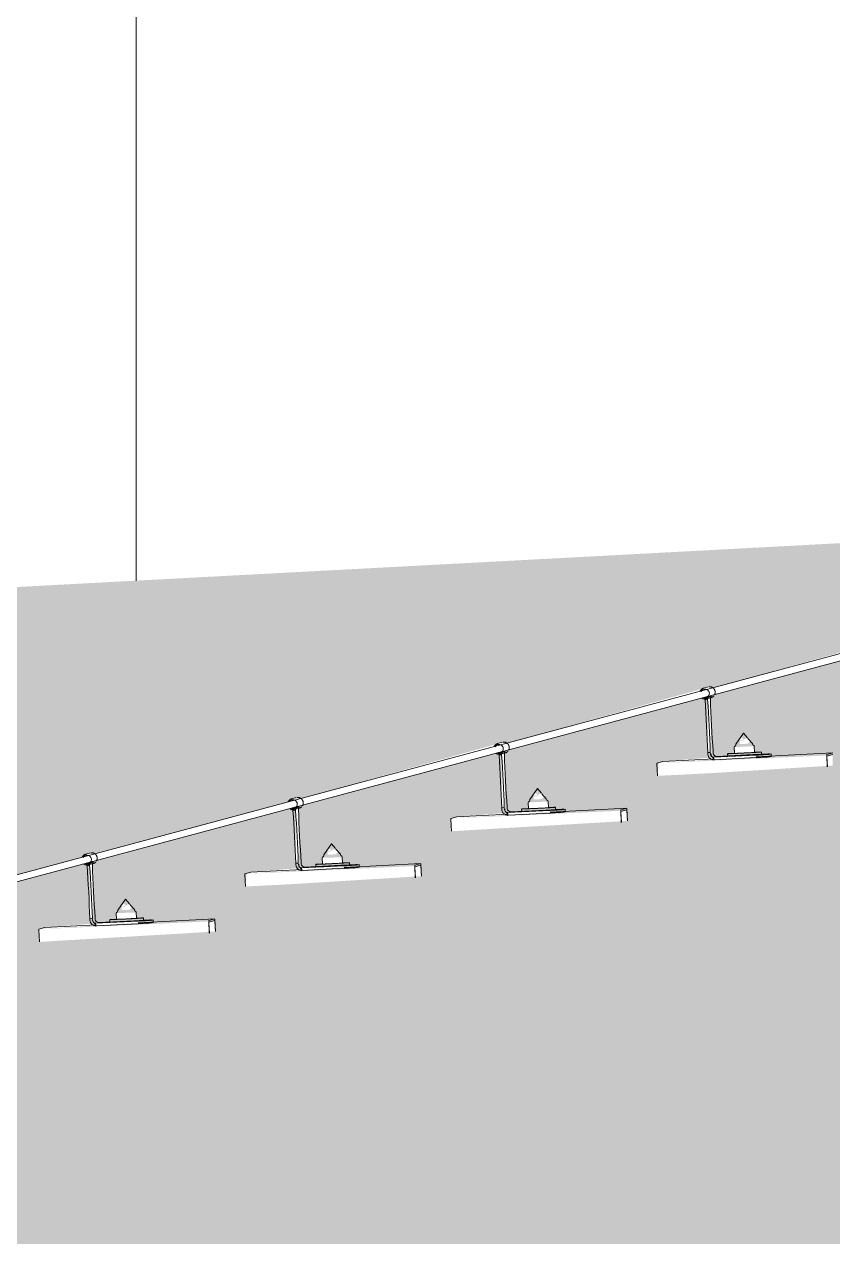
# Model space of a CAD drawing. Header units: metres. Extents: x 4238 to 4687, y -1 to 29.
# Drawn here: x 4294.664 to 4295.614, y 10.467 to 11.891 of the extents above; entities that cross this region are included whole.
import ezdxf

# ---------------------------------------------------------------- set-up
doc = ezdxf.new("R2010")
doc.units = ezdxf.units.M
for name, color, linetype, lineweight in [('A-ROOF-PATT', 132, 'Continuous', 15), ('A-WALL-PATT', 111, 'Continuous', 5), ('Q-SPCQ', 91, 'Continuous', 5)]:
    doc.layers.add(name, color=color, linetype=linetype, lineweight=lineweight)

# ---------------------------------------------------------------- blocks, each defined once
blk = doc.blocks.new('Static Line_Sayfa_Metal Deck_Pan Mount - Up to 15 _ pitch - Max 2 Users-1848369-SECTION - GRIDS C4-C5')
at = {"layer": 'Q-SPCQ'}
for p, q in [((4295.9495, 11.2397), (4293.2877, 10.5252)), ((4293.2897, 10.5174), (4295.9515, 11.232)), ((4295.4675, 11.1129), (4295.4622, 11.1115)), ((4295.4677, 11.1013), (4295.4711, 11.1022)), ((4295.4688, 11.1131), (4295.4686, 11.1131)), ((4295.4711, 11.1022), (4295.47, 11.1001)), ((4295.4624, 11.101), (4295.4637, 11.0991)), ((4295.4637, 11.0991), (4295.467, 11.1)), ((4295.4637, 11.0991), (4295.4637, 11.0979)), ((4295.4637, 11.0979), (4295.4667, 11.098)), ((4295.4655, 11.0989), (4295.4709, 11.1003)), ((4295.467, 11.1), (4295.4657, 11.1019)), ((4295.4667, 11.0992), (4295.4677, 11.1013)), ((4295.4667, 11.0992), (4295.47, 11.1001)), ((4295.4667, 11.098), (4295.4667, 11.0992)), ((4295.47, 11.1001), (4295.4701, 11.0989)), ((4295.2255, 11.0479), (4295.2202, 11.0465)), ((4295.2269, 11.0482), (4295.2266, 11.0481)), ((4295.4999, 11.0456), (4295.509, 11.0585)), ((4295.4999, 11.0456), (4295.5, 11.0446)), ((4295.5137, 11.0531), (4295.509, 11.0585)), ((4295.5193, 11.0466), (4295.5142, 11.0525)), ((4295.5194, 11.0456), (4295.5193, 11.0466)), ((4295.5194, 11.0456), (4295.5198, 11.0449)), ((4295.2204, 11.0361), (4295.2217, 11.0341)), ((4295.2217, 11.0341), (4295.2251, 11.035)), ((4295.2217, 11.0341), (4295.2218, 11.0329)), ((4295.2218, 11.0329), (4295.2247, 11.0331)), ((4295.2236, 11.034), (4295.2289, 11.0354)), ((4295.2251, 11.035), (4295.2238, 11.037)), ((4295.2247, 11.0343), (4295.2258, 11.0364)), ((4295.2247, 11.0343), (4295.228, 11.0352)), ((4295.2247, 11.0331), (4295.2247, 11.0343)), ((4295.2258, 11.0364), (4295.2291, 11.0373)), ((4295.2291, 11.0373), (4295.228, 11.0352)), ((4295.228, 11.0352), (4295.2281, 11.034)), ((4295.4699, 11.0361), (4295.4669, 11.036)), ((4295.4669, 11.036), (4295.467, 11.034)), ((4295.47, 11.0341), (4295.4699, 11.0361)), ((4295.4733, 11.037), (4295.4734, 11.035)), ((4295.5236, 11.0329), (4295.4742, 11.0303)), ((4295.4776, 11.0312), (4295.527, 11.0338)), ((4295.4903, 11.0345), (4295.4905, 11.0315)), ((4295.498, 11.0423), (4295.4984, 11.0431)), ((4295.498, 11.0423), (4295.4984, 11.0349)), ((4295.4996, 11.0439), (4295.4984, 11.0431)), ((4295.5, 11.0446), (4295.4996, 11.0439)), ((4295.5211, 11.0443), (4295.5198, 11.0449)), ((4295.5215, 11.0436), (4295.5211, 11.0443)), ((4295.5219, 11.0361), (4295.5215, 11.0436)), ((4295.6137, 11.0356), (4295.5237, 11.031)), ((4295.5302, 11.0336), (4295.53, 11.0366)), ((4295.5392, 11.0338), (4295.5413, 11.0344)), ((4295.5394, 11.0308), (4295.5415, 11.0314)), ((4295.5415, 11.0314), (4295.5413, 11.0344)), ((4295.6137, 11.0356), (4295.6068, 11.0337)), ((4295.6068, 11.033), (4295.6073, 11.0193)), ((4295.6069, 11.0317), (4295.6138, 11.0336)), ((4295.6074, 11.0193), (4295.6069, 11.031)), ((4295.4072, 11.0235), (4295.4142, 11.0254)), ((4295.4078, 11.0085), (4295.4072, 11.0227)), ((4295.4743, 11.0285), (4295.4142, 11.0254)), ((4295.4744, 11.0273), (4295.5238, 11.0299)), ((4295.5271, 11.0308), (4295.5237, 11.0306)), ((4295.258, 10.9807), (4295.267, 10.9936)), ((4295.2717, 10.9882), (4295.267, 10.9936)), ((4294.9835, 10.983), (4294.9782, 10.9816)), ((4294.9849, 10.9832), (4294.9846, 10.9832)), ((4295.2561, 10.9774), (4295.2565, 10.9781)), ((4295.2561, 10.9774), (4295.2565, 10.97)), ((4295.2576, 10.9789), (4295.2565, 10.9781)), ((4295.258, 10.9796), (4295.2576, 10.9789)), ((4295.258, 10.9807), (4295.258, 10.9796)), ((4295.2773, 10.9817), (4295.2722, 10.9876)), ((4295.2774, 10.9806), (4295.2773, 10.9817)), ((4295.2774, 10.9806), (4295.2778, 10.9799)), ((4295.2791, 10.9793), (4295.2778, 10.9799)), ((4295.2795, 10.9786), (4295.2791, 10.9793)), ((4295.2799, 10.9712), (4295.2795, 10.9786)), ((4294.9784, 10.9711), (4294.9797, 10.9691)), ((4294.9797, 10.9691), (4294.9831, 10.97)), ((4294.9797, 10.9691), (4294.9798, 10.968)), ((4294.9798, 10.968), (4294.9828, 10.9681)), ((4294.9816, 10.969), (4294.9869, 10.9704)), ((4294.9831, 10.97), (4294.9818, 10.972)), ((4294.9827, 10.9693), (4294.9838, 10.9714)), ((4294.9827, 10.9693), (4294.9861, 10.9702)), ((4294.9828, 10.9681), (4294.9827, 10.9693)), ((4294.9838, 10.9714), (4294.9871, 10.9723)), ((4294.9871, 10.9723), (4294.9861, 10.9702)), ((4294.9861, 10.9702), (4294.9861, 10.969)), ((4295.1652, 10.9586), (4295.1722, 10.9604)), ((4295.2323, 10.9635), (4295.1722, 10.9604)), ((4295.2279, 10.9712), (4295.225, 10.971)), ((4295.225, 10.971), (4295.2251, 10.969)), ((4295.228, 10.9692), (4295.2279, 10.9712)), ((4295.2313, 10.9721), (4295.2314, 10.9701)), ((4295.2816, 10.9679), (4295.2322, 10.9654)), ((4295.2324, 10.9624), (4295.2818, 10.9649)), ((4295.2356, 10.9663), (4295.285, 10.9688)), ((4295.2483, 10.9696), (4295.2485, 10.9666)), ((4295.3718, 10.9706), (4295.2817, 10.966)), ((4295.2851, 10.9658), (4295.2818, 10.9656)), ((4295.2882, 10.9686), (4295.288, 10.9716)), ((4295.2972, 10.9688), (4295.2993, 10.9694)), ((4295.2974, 10.9658), (4295.2995, 10.9664)), ((4295.2995, 10.9664), (4295.2993, 10.9694)), ((4295.3718, 10.9706), (4295.3648, 10.9688)), ((4295.3648, 10.968), (4295.3654, 10.9537)), ((4295.365, 10.9668), (4295.3718, 10.9686)), ((4295.3655, 10.9538), (4295.365, 10.966)), ((4295.3727, 10.9557), (4295.3718, 10.9699)), ((4295.3719, 10.9679), (4295.3726, 10.9557)), ((4295.1658, 10.9435), (4295.1652, 10.9578)), ((4294.7416, 10.918), (4294.7362, 10.9166)), ((4294.7429, 10.9182), (4294.7427, 10.9182)), ((4295.016, 10.9157), (4295.025, 10.9286)), ((4295.0297, 10.9232), (4295.025, 10.9286)), ((4295.0354, 10.9167), (4295.0302, 10.9226)), ((4294.7365, 10.9062), (4294.7377, 10.9042)), ((4294.7377, 10.9042), (4294.7411, 10.9051)), ((4294.7377, 10.9042), (4294.7378, 10.903)), ((4294.7378, 10.903), (4294.7408, 10.9032)), ((4294.7396, 10.904), (4294.7449, 10.9055)), ((4294.7411, 10.9051), (4294.7398, 10.9071)), ((4294.7407, 10.9043), (4294.7418, 10.9065)), ((4294.7407, 10.9043), (4294.7441, 10.9052)), ((4294.7408, 10.9032), (4294.7407, 10.9043)), ((4294.7418, 10.9065), (4294.7452, 10.9074)), ((4294.7452, 10.9074), (4294.7441, 10.9052)), ((4294.7441, 10.9052), (4294.7442, 10.9041)), ((4294.986, 10.9062), (4294.983, 10.9061)), ((4294.983, 10.9061), (4294.9831, 10.9041)), ((4294.9861, 10.9042), (4294.986, 10.9062)), ((4294.9893, 10.9071), (4294.9894, 10.9051)), ((4295.0397, 10.903), (4294.9903, 10.9004)), ((4294.9936, 10.9013), (4295.043, 10.9039)), ((4295.0064, 10.9046), (4295.0065, 10.9016)), ((4295.0141, 10.9124), (4295.0145, 10.9132)), ((4295.0141, 10.9124), (4295.0145, 10.905)), ((4295.0157, 10.9139), (4295.0145, 10.9132)), ((4295.016, 10.9147), (4295.0157, 10.9139)), ((4295.016, 10.9157), (4295.016, 10.9147)), ((4295.0354, 10.9157), (4295.0354, 10.9167)), ((4295.0354, 10.9157), (4295.0359, 10.915)), ((4295.0371, 10.9143), (4295.0359, 10.915)), ((4295.0376, 10.9136), (4295.0371, 10.9143)), ((4295.038, 10.9062), (4295.0376, 10.9136)), ((4295.1298, 10.9057), (4295.0398, 10.9011)), ((4295.0462, 10.9037), (4295.0461, 10.9067)), ((4295.0553, 10.9039), (4295.0574, 10.9045)), ((4295.0575, 10.9015), (4295.0574, 10.9045)), ((4295.1298, 10.9057), (4295.1228, 10.9038)), ((4295.1228, 10.9031), (4295.1234, 10.8888)), ((4295.123, 10.9018), (4295.1298, 10.9037)), ((4295.1307, 10.8908), (4295.1299, 10.9049)), ((4295.1299, 10.9029), (4295.1307, 10.8907)), ((4294.9233, 10.8936), (4294.9302, 10.8955)), ((4294.9238, 10.8786), (4294.9233, 10.8928)), ((4294.9904, 10.8985), (4294.9302, 10.8955)), ((4294.9904, 10.8974), (4295.0398, 10.9)), ((4295.0432, 10.9009), (4295.0398, 10.9007)), ((4295.0554, 10.9009), (4295.0575, 10.9015)), ((4295.1235, 10.8888), (4295.123, 10.9011)), ((4294.774, 10.8508), (4294.7831, 10.8636)), ((4294.7877, 10.8582), (4294.7831, 10.8636)), ((4294.7721, 10.8475), (4294.7725, 10.8482)), ((4294.7721, 10.8475), (4294.7725, 10.8401)), ((4294.7737, 10.849), (4294.7725, 10.8482)), ((4294.7741, 10.8497), (4294.7737, 10.849)), ((4294.774, 10.8508), (4294.7741, 10.8497)), ((4294.7934, 10.8518), (4294.7882, 10.8577)), ((4294.7934, 10.8507), (4294.7934, 10.8518)), ((4294.7934, 10.8507), (4294.7939, 10.85)), ((4294.7951, 10.8494), (4294.7939, 10.85)), ((4294.7956, 10.8487), (4294.7951, 10.8494)), ((4294.796, 10.8413), (4294.7956, 10.8487)), ((4294.7484, 10.8336), (4294.6882, 10.8305)), ((4294.744, 10.8413), (4294.741, 10.8411)), ((4294.741, 10.8411), (4294.7411, 10.8391)), ((4294.7441, 10.8393), (4294.744, 10.8413)), ((4294.7473, 10.8422), (4294.7475, 10.8402)), ((4294.7977, 10.838), (4294.7483, 10.8355)), ((4294.7485, 10.8325), (4294.7978, 10.835)), ((4294.7517, 10.8364), (4294.801, 10.8389)), ((4294.7644, 10.8397), (4294.7645, 10.8367)), ((4294.8878, 10.8407), (4294.7978, 10.8361)), ((4294.8012, 10.8359), (4294.7978, 10.8357)), ((4294.8042, 10.8387), (4294.8041, 10.8417)), ((4294.8133, 10.8389), (4294.8154, 10.8395)), ((4294.8134, 10.8359), (4294.8155, 10.8365)), ((4294.8155, 10.8365), (4294.8154, 10.8395)), ((4294.8878, 10.8407), (4294.8809, 10.8389)), ((4294.8809, 10.8381), (4294.8814, 10.8238)), ((4294.881, 10.8369), (4294.8878, 10.8387)), ((4294.8815, 10.8239), (4294.881, 10.8361)), ((4294.8888, 10.8258), (4294.8879, 10.84)), ((4294.8879, 10.838), (4294.8887, 10.8258)), ((4294.6813, 10.8286), (4294.6882, 10.8305)), ((4294.6819, 10.8136), (4294.6813, 10.8279))]:
    blk.add_line(p, q, dxfattribs=at)
at = {"layer": 'Q-SPCQ', "flags": 128}
for points in [[(4295.4622, 11.1115), (4295.4619, 11.1114), (4295.4617, 11.1113), (4295.4614, 11.1112), (4295.4612, 11.1111), (4295.461, 11.111), (4295.4607, 11.1109), (4295.4605, 11.1108), (4295.4603, 11.1106), (4295.4601, 11.1105), (4295.4599, 11.1103), (4295.4597, 11.1101), (4295.4595, 11.11), (4295.4593, 11.1098), (4295.4591, 11.1096), (4295.4589, 11.1094), (4295.4588, 11.1092), (4295.4586, 11.109), (4295.4584, 11.1088), (4295.4583, 11.1086), (4295.4582, 11.1083), (4295.4581, 11.1081), (4295.4579, 11.1079), (4295.4578, 11.1076)], [(4295.4749, 11.1035), (4295.475, 11.1037), (4295.4751, 11.1039), (4295.4752, 11.1042), (4295.4753, 11.1044), (4295.4754, 11.1046), (4295.4754, 11.1049), (4295.4755, 11.1051), (4295.4756, 11.1054), (4295.4756, 11.1057), (4295.4756, 11.1059), (4295.4757, 11.1062), (4295.4757, 11.1064), (4295.4757, 11.1067), (4295.4757, 11.1069), (4295.4757, 11.1072), (4295.4756, 11.1075), (4295.4756, 11.1077), (4295.4755, 11.108), (4295.4755, 11.1082), (4295.4754, 11.1085), (4295.4753, 11.1087), (4295.4752, 11.109), (4295.4751, 11.1092), (4295.475, 11.1094), (4295.4749, 11.1097), (4295.4748, 11.1099), (4295.4746, 11.1101), (4295.4745, 11.1103), (4295.4744, 11.1106), (4295.4742, 11.1108), (4295.474, 11.111), (4295.4738, 11.1111), (4295.4737, 11.1113), (4295.4735, 11.1115), (4295.4733, 11.1117), (4295.4731, 11.1118), (4295.4728, 11.112), (4295.4726, 11.1121), (4295.4724, 11.1123), (4295.4722, 11.1124), (4295.4719, 11.1125), (4295.4717, 11.1126), (4295.4715, 11.1127), (4295.4712, 11.1128), (4295.471, 11.1129), (4295.4707, 11.1129), (4295.4705, 11.113), (4295.4702, 11.113), (4295.47, 11.1131), (4295.4697, 11.1131), (4295.4694, 11.1131), (4295.4692, 11.1131), (4295.4689, 11.1131), (4295.4688, 11.1131)], [(4295.4709, 11.1003), (4295.4711, 11.1004), (4295.4714, 11.1005), (4295.4716, 11.1006), (4295.4718, 11.1007), (4295.4721, 11.1008), (4295.4723, 11.1009), (4295.4725, 11.101), (4295.4728, 11.1012), (4295.473, 11.1013), (4295.4732, 11.1015), (4295.4734, 11.1017), (4295.4736, 11.1018), (4295.4738, 11.102), (4295.4739, 11.1022), (4295.4741, 11.1024)], [(4295.46, 11.1), (4295.4602, 11.0998), (4295.4604, 11.0997), (4295.4606, 11.0995), (4295.4609, 11.0994), (4295.4611, 11.0993), (4295.4613, 11.0992), (4295.4616, 11.0991), (4295.4618, 11.099), (4295.4621, 11.0989), (4295.4623, 11.0989), (4295.4626, 11.0988), (4295.4628, 11.0988), (4295.4631, 11.0987), (4295.4633, 11.0987), (4295.4636, 11.0987), (4295.4639, 11.0987), (4295.4641, 11.0987), (4295.4642, 11.0987)], [(4295.4642, 11.0987), (4295.4645, 11.0987), (4295.4647, 11.0987), (4295.465, 11.0988), (4295.4652, 11.0988), (4295.4655, 11.0989), (4295.4655, 11.0989)], [(4295.2202, 11.0465), (4295.2199, 11.0464), (4295.2197, 11.0464), (4295.2195, 11.0463), (4295.2192, 11.0462), (4295.219, 11.046), (4295.2188, 11.0459), (4295.2185, 11.0458), (4295.2183, 11.0457), (4295.2181, 11.0455), (4295.2179, 11.0454), (4295.2177, 11.0452), (4295.2175, 11.045), (4295.2173, 11.0448), (4295.2171, 11.0447), (4295.2169, 11.0445), (4295.2168, 11.0443), (4295.2166, 11.044), (4295.2165, 11.0438), (4295.2163, 11.0436), (4295.2162, 11.0434), (4295.2161, 11.0432), (4295.216, 11.0429), (4295.2159, 11.0427)], [(4295.2329, 11.0385), (4295.233, 11.0387), (4295.2331, 11.039), (4295.2332, 11.0392), (4295.2333, 11.0394), (4295.2334, 11.0397), (4295.2335, 11.0399), (4295.2335, 11.0402), (4295.2336, 11.0404), (4295.2336, 11.0407), (4295.2337, 11.041), (4295.2337, 11.0412), (4295.2337, 11.0415), (4295.2337, 11.0417), (4295.2337, 11.042), (4295.2337, 11.0423), (4295.2336, 11.0425), (4295.2336, 11.0428), (4295.2336, 11.043), (4295.2335, 11.0433), (4295.2334, 11.0435), (4295.2334, 11.0438), (4295.2333, 11.044), (4295.2332, 11.0443), (4295.2331, 11.0445), (4295.2329, 11.0447), (4295.2328, 11.045), (4295.2327, 11.0452), (4295.2325, 11.0454), (4295.2324, 11.0456), (4295.2322, 11.0458), (4295.232, 11.046), (4295.2319, 11.0462), (4295.2317, 11.0464), (4295.2315, 11.0465), (4295.2313, 11.0467), (4295.2311, 11.0469), (4295.2309, 11.047), (4295.2307, 11.0472), (4295.2304, 11.0473), (4295.2302, 11.0474), (4295.23, 11.0475), (4295.2297, 11.0476), (4295.2295, 11.0477), (4295.2292, 11.0478), (4295.229, 11.0479), (4295.2287, 11.048), (4295.2285, 11.048), (4295.2282, 11.0481), (4295.228, 11.0481), (4295.2277, 11.0481), (4295.2275, 11.0482), (4295.2272, 11.0482), (4295.2269, 11.0482), (4295.2269, 11.0482)], [(4295.218, 11.035), (4295.2182, 11.0349), (4295.2184, 11.0347), (4295.2187, 11.0346), (4295.2189, 11.0345), (4295.2191, 11.0343), (4295.2194, 11.0342), (4295.2196, 11.0341), (4295.2198, 11.0341), (4295.2201, 11.034), (4295.2203, 11.0339), (4295.2206, 11.0339), (4295.2208, 11.0338), (4295.2211, 11.0338), (4295.2214, 11.0338), (4295.2216, 11.0337), (4295.2219, 11.0337), (4295.2221, 11.0337), (4295.2222, 11.0337)], [(4295.2222, 11.0337), (4295.2225, 11.0338), (4295.2227, 11.0338), (4295.223, 11.0338), (4295.2232, 11.0339), (4295.2235, 11.0339), (4295.2236, 11.034)], [(4295.2289, 11.0354), (4295.2291, 11.0355), (4295.2294, 11.0355), (4295.2296, 11.0356), (4295.2299, 11.0357), (4295.2301, 11.0358), (4295.2303, 11.036), (4295.2306, 11.0361), (4295.2308, 11.0362), (4295.231, 11.0364), (4295.2312, 11.0365), (4295.2314, 11.0367), (4295.2316, 11.0369), (4295.2318, 11.0371), (4295.232, 11.0372), (4295.2321, 11.0374)], [(4294.9782, 10.9816), (4294.978, 10.9815), (4294.9777, 10.9814), (4294.9775, 10.9813), (4294.9772, 10.9812), (4294.977, 10.9811), (4294.9768, 10.981), (4294.9766, 10.9808), (4294.9763, 10.9807), (4294.9761, 10.9806), (4294.9759, 10.9804), (4294.9757, 10.9802), (4294.9755, 10.9801), (4294.9753, 10.9799), (4294.9751, 10.9797), (4294.975, 10.9795), (4294.9748, 10.9793), (4294.9746, 10.9791), (4294.9745, 10.9789), (4294.9744, 10.9787), (4294.9742, 10.9784), (4294.9741, 10.9782), (4294.974, 10.978), (4294.9739, 10.9777)], [(4294.9909, 10.9735), (4294.991, 10.9738), (4294.9911, 10.974), (4294.9912, 10.9742), (4294.9913, 10.9745), (4294.9914, 10.9747), (4294.9915, 10.975), (4294.9916, 10.9752), (4294.9916, 10.9755), (4294.9917, 10.9757), (4294.9917, 10.976), (4294.9917, 10.9763), (4294.9917, 10.9765), (4294.9917, 10.9768), (4294.9917, 10.977), (4294.9917, 10.9773), (4294.9917, 10.9776), (4294.9916, 10.9778), (4294.9916, 10.9781), (4294.9915, 10.9783), (4294.9915, 10.9786), (4294.9914, 10.9788), (4294.9913, 10.9791), (4294.9912, 10.9793), (4294.9911, 10.9795), (4294.991, 10.9798), (4294.9908, 10.98), (4294.9907, 10.9802), (4294.9906, 10.9804), (4294.9904, 10.9806), (4294.9902, 10.9808), (4294.9901, 10.981), (4294.9899, 10.9812), (4294.9897, 10.9814), (4294.9895, 10.9816), (4294.9893, 10.9818), (4294.9891, 10.9819), (4294.9889, 10.9821), (4294.9887, 10.9822), (4294.9885, 10.9823), (4294.9882, 10.9825), (4294.988, 10.9826), (4294.9878, 10.9827), (4294.9875, 10.9828), (4294.9873, 10.9829), (4294.987, 10.983), (4294.9868, 10.983), (4294.9865, 10.9831), (4294.9863, 10.9831), (4294.986, 10.9832), (4294.9857, 10.9832), (4294.9855, 10.9832), (4294.9852, 10.9832), (4294.985, 10.9832), (4294.9849, 10.9832)], [(4294.976, 10.9701), (4294.9762, 10.9699), (4294.9765, 10.9698), (4294.9767, 10.9696), (4294.9769, 10.9695), (4294.9771, 10.9694), (4294.9774, 10.9693), (4294.9776, 10.9692), (4294.9779, 10.9691), (4294.9781, 10.969), (4294.9784, 10.969), (4294.9786, 10.9689), (4294.9789, 10.9689), (4294.9791, 10.9688), (4294.9794, 10.9688), (4294.9797, 10.9688), (4294.9799, 10.9688), (4294.9802, 10.9688), (4294.9802, 10.9688)], [(4294.9802, 10.9688), (4294.9805, 10.9688), (4294.9808, 10.9688), (4294.981, 10.9689), (4294.9813, 10.9689), (4294.9815, 10.969), (4294.9816, 10.969)], [(4294.9869, 10.9704), (4294.9872, 10.9705), (4294.9874, 10.9706), (4294.9877, 10.9707), (4294.9879, 10.9708), (4294.9881, 10.9709), (4294.9884, 10.971), (4294.9886, 10.9711), (4294.9888, 10.9713), (4294.989, 10.9714), (4294.9892, 10.9716), (4294.9894, 10.9717), (4294.9896, 10.9719), (4294.9898, 10.9721), (4294.99, 10.9723), (4294.9902, 10.9725)], [(4294.7489, 10.9086), (4294.7491, 10.9088), (4294.7492, 10.9091), (4294.7493, 10.9093), (4294.7494, 10.9095), (4294.7494, 10.9098), (4294.7495, 10.91), (4294.7496, 10.9103), (4294.7496, 10.9105), (4294.7497, 10.9108), (4294.7497, 10.9111), (4294.7497, 10.9113), (4294.7498, 10.9116), (4294.7498, 10.9118), (4294.7497, 10.9121), (4294.7497, 10.9123), (4294.7497, 10.9126), (4294.7497, 10.9129), (4294.7496, 10.9131), (4294.7496, 10.9134), (4294.7495, 10.9136), (4294.7494, 10.9139), (4294.7493, 10.9141), (4294.7492, 10.9144), (4294.7491, 10.9146), (4294.749, 10.9148), (4294.7489, 10.915), (4294.7487, 10.9153), (4294.7486, 10.9155), (4294.7484, 10.9157), (4294.7483, 10.9159), (4294.7481, 10.9161), (4294.7479, 10.9163), (4294.7477, 10.9165), (4294.7475, 10.9166), (4294.7473, 10.9168), (4294.7471, 10.917), (4294.7469, 10.9171), (4294.7467, 10.9173), (4294.7465, 10.9174), (4294.7463, 10.9175), (4294.746, 10.9176), (4294.7458, 10.9177), (4294.7455, 10.9178), (4294.7453, 10.9179), (4294.7451, 10.918), (4294.7448, 10.9181), (4294.7445, 10.9181), (4294.7443, 10.9182), (4294.744, 10.9182), (4294.7438, 10.9182), (4294.7435, 10.9182), (4294.7433, 10.9183), (4294.743, 10.9182), (4294.7429, 10.9182)], [(4294.7362, 10.9166), (4294.736, 10.9165), (4294.7358, 10.9164), (4294.7355, 10.9164), (4294.7353, 10.9163), (4294.735, 10.9161), (4294.7348, 10.916), (4294.7346, 10.9159), (4294.7344, 10.9158), (4294.7341, 10.9156), (4294.7339, 10.9154), (4294.7337, 10.9153), (4294.7335, 10.9151), (4294.7333, 10.9149), (4294.7332, 10.9147), (4294.733, 10.9146), (4294.7328, 10.9143), (4294.7327, 10.9141), (4294.7325, 10.9139), (4294.7324, 10.9137), (4294.7323, 10.9135), (4294.7321, 10.9133), (4294.732, 10.913), (4294.7319, 10.9128)], [(4294.7341, 10.9051), (4294.7343, 10.905), (4294.7345, 10.9048), (4294.7347, 10.9047), (4294.7349, 10.9046), (4294.7352, 10.9044), (4294.7354, 10.9043), (4294.7356, 10.9042), (4294.7359, 10.9042), (4294.7361, 10.9041), (4294.7364, 10.904), (4294.7366, 10.904), (4294.7369, 10.9039), (4294.7372, 10.9039), (4294.7374, 10.9038), (4294.7377, 10.9038), (4294.7379, 10.9038), (4294.7382, 10.9038), (4294.7383, 10.9038)], [(4294.7383, 10.9038), (4294.7385, 10.9039), (4294.7388, 10.9039), (4294.739, 10.9039), (4294.7393, 10.904), (4294.7396, 10.904), (4294.7396, 10.904)], [(4294.7449, 10.9055), (4294.7452, 10.9055), (4294.7454, 10.9056), (4294.7457, 10.9057), (4294.7459, 10.9058), (4294.7462, 10.9059), (4294.7464, 10.9061), (4294.7466, 10.9062), (4294.7468, 10.9063), (4294.747, 10.9065), (4294.7473, 10.9066), (4294.7475, 10.9068), (4294.7477, 10.907), (4294.7478, 10.9071), (4294.748, 10.9073), (4294.7482, 10.9075)]]:
    blk.add_lwpolyline(points, dxfattribs=at)
at = {"layer": 'Q-SPCQ'}
for centre, major_axis, ratio, start_param, end_param in [((4295.4636, 11.1051), (-0.00135, 0.00504), 0.999057, 6.072309, 7.088621), ((4295.4636, 11.1051), (-0.00135, 0.00504), 0.999057, 5.025112, 6.072309), ((4295.4636, 11.1051), (-0.00135, 0.00504), 0.999057, 2.930717, 3.977914), ((4295.4682, 11.1067), (-0.00138, 0.00515), 0.999057, 2.613817, 3.458884), ((4295.4636, 11.1051), (-0.00135, 0.00504), 0.999057, 4.120215, 4.983469), ((4295.4648, 11.1058), (-0.00138, 0.00515), 0.999057, 2.613817, 3.458884), ((4295.4627, 11.0662), (-0.0036, 0.0699), 0.042456, 4.262703, 5.180268), ((4295.4657, 11.0664), (-0.0036, 0.0699), 0.042456, 4.262703, 5.180268), ((4295.4695, 11.1067), (-0.00135, 0.00504), 0.999057, 2.930717, 3.251424), ((4295.4743, 11.0687), (-0.0036, 0.0699), 0.042456, 1.12111, 2.038676), ((4295.2216, 11.0402), (-0.00135, 0.00504), 0.999057, 6.072309, 7.088621), ((4295.2216, 11.0402), (-0.00135, 0.00504), 0.999057, 5.025112, 6.072309), ((4295.2228, 11.0408), (-0.00138, 0.00515), 0.999057, 2.613817, 3.458884), ((4295.2207, 11.0013), (-0.0036, 0.0699), 0.042456, 4.262703, 5.180268), ((4295.2216, 11.0402), (-0.00135, 0.00504), 0.999057, 2.930717, 3.977914), ((4295.2237, 11.0014), (-0.0036, 0.0699), 0.042456, 4.262703, 5.180268), ((4295.2262, 11.0417), (-0.00138, 0.00515), 0.999057, 2.613817, 3.458884), ((4295.2216, 11.0402), (-0.00135, 0.00504), 0.999057, 4.10759, 5.001057), ((4295.2275, 11.0417), (-0.00135, 0.00504), 0.999057, 2.930717, 3.141593), ((4295.2323, 11.0037), (-0.0036, 0.0699), 0.042456, 1.12111, 2.038676), ((4295.474, 11.0343), (-0.00181, 0.00676), 0.999057, 1.35992, 2.930717), ((4295.474, 11.0343), (-0.00104, 0.00386), 0.999057, 1.35992, 2.930717), ((4295.4774, 11.0352), (-0.00181, 0.00676), 0.999057, 1.35992, 2.407118), ((4295.4774, 11.0352), (-0.00104, 0.00386), 0.999057, 1.35992, 2.930717), ((4295.5102, 11.0355), (0.0198, 0.001), 0.009088, 3.099122, 6.240715), ((4295.5103, 11.0325), (0.0198, 0.001), 0.009088, 3.099122, 6.240715), ((4295.5102, 11.0355), (0.0198, 0.001), 0.009088, 2.313724, 3.099122), ((4295.5103, 11.0325), (0.0198, 0.001), 0.009088, 6.240715, 9.382307), ((4295.5102, 11.0355), (0.0117, 0.0006), 0.009088, 3.099122, 6.240715), ((4295.5102, 11.0355), (0.0198, 0.001), 0.009088, 6.240715, 7.195233), ((4295.5242, 11.033), (0.015, 0.0008), 0.009088, 4.669918, 6.240715), ((4295.5263, 11.0336), (0.015, 0.0008), 0.009088, 0.481128, 1.528326), ((4295.5265, 11.0306), (0.015, 0.0008), 0.009088, 6.240715, 7.811511), ((4295.6068, 11.0327), (-0.000051, 0.000999), 0.042456, 0.009096, 1.327733), ((4295.607, 11.0308), (-0.000051, 0.000999), 0.042456, 0.009096, 0.228869), ((4295.4073, 11.0225), (-0.000051, 0.000999), 0.042456, 0.228869, 1.327733), ((4295.5244, 11.03), (0.015, 0.0008), 0.009088, 4.669918, 6.240715), ((4294.9796, 10.9752), (-0.00135, 0.00504), 0.999057, 6.072309, 6.788132), ((4294.9796, 10.9752), (-0.00135, 0.00504), 0.999057, 5.025112, 6.072309), ((4294.9796, 10.9752), (-0.00135, 0.00504), 0.999057, 2.930717, 5.018646), ((4294.9809, 10.9759), (-0.00138, 0.00515), 0.999057, 2.613817, 3.458884), ((4294.9787, 10.9363), (-0.0036, 0.0699), 0.042456, 4.262703, 5.180268), ((4294.9842, 10.9768), (-0.00138, 0.00515), 0.999057, 2.613817, 3.458884), ((4294.9817, 10.9365), (-0.0036, 0.0699), 0.042456, 4.262703, 5.180268), ((4294.9855, 10.9768), (-0.00135, 0.00504), 0.999057, 2.930717, 3.141593), ((4294.9904, 10.9388), (-0.0036, 0.0699), 0.042456, 1.12111, 2.038676), ((4295.232, 10.9694), (-0.00181, 0.00676), 0.999057, 1.35992, 2.930717), ((4295.232, 10.9694), (-0.00104, 0.00386), 0.999057, 1.35992, 2.930717), ((4295.2354, 10.9703), (-0.00181, 0.00676), 0.999057, 1.35992, 2.407118), ((4295.2354, 10.9703), (-0.00104, 0.00386), 0.999057, 1.35992, 2.930717), ((4295.2682, 10.9706), (0.0198, 0.001), 0.009088, 3.099122, 6.240715), ((4295.2683, 10.9676), (0.0198, 0.001), 0.009088, 3.099122, 6.240715), ((4295.2682, 10.9706), (0.0198, 0.001), 0.009088, 2.313724, 3.099122), ((4295.2683, 10.9676), (0.0198, 0.001), 0.009088, 6.240715, 9.382307), ((4295.2682, 10.9706), (0.0117, 0.0006), 0.009088, 3.099122, 6.240715), ((4295.2682, 10.9706), (0.0198, 0.001), 0.009088, 6.240715, 7.195233), ((4295.2823, 10.9681), (0.015, 0.0008), 0.009088, 4.669918, 6.240715), ((4295.2824, 10.9651), (0.015, 0.0008), 0.009088, 4.669918, 6.240715), ((4295.2844, 10.9686), (0.015, 0.0008), 0.009088, 0.481128, 1.528326), ((4295.2845, 10.9656), (0.015, 0.0008), 0.009088, 6.240715, 7.811511), ((4295.3649, 10.9678), (-0.000051, 0.000999), 0.042456, 0.009096, 1.327733), ((4295.365, 10.9658), (-0.000051, 0.000999), 0.042456, 0.009096, 0.228869), ((4295.3718, 10.9696), (-0.000051, 0.000999), 0.042456, 4.973645, 5.41319), ((4295.3718, 10.9676), (-0.000051, 0.000999), 0.042456, 4.973645, 6.283185), ((4295.1653, 10.9576), (-0.000051, 0.000999), 0.042456, 0.228869, 1.327733), ((4294.7377, 10.9103), (-0.00135, 0.00504), 0.999057, 6.072309, 7.088621), ((4294.7377, 10.9103), (-0.00135, 0.00504), 0.999057, 2.930717, 6.072309), ((4294.7389, 10.9109), (-0.00138, 0.00515), 0.999057, 2.613817, 3.458884), ((4294.7368, 10.8714), (-0.0036, 0.0699), 0.042456, 4.262703, 5.180268), ((4294.7398, 10.8715), (-0.0036, 0.0699), 0.042456, 4.262703, 5.180268), ((4294.7423, 10.9118), (-0.00138, 0.00515), 0.999057, 2.613817, 3.458884), ((4294.7435, 10.9118), (-0.00135, 0.00504), 0.999057, 2.930717, 3.141593), ((4294.7484, 10.8738), (-0.0036, 0.0699), 0.042456, 1.12111, 2.038676), ((4294.9901, 10.9044), (-0.00181, 0.00676), 0.999057, 1.35992, 2.930717), ((4294.9901, 10.9044), (-0.00104, 0.00386), 0.999057, 1.35992, 2.930717), ((4294.9934, 10.9053), (-0.00181, 0.00676), 0.999057, 1.35992, 2.407118), ((4294.9934, 10.9053), (-0.00104, 0.00386), 0.999057, 1.35992, 2.930717), ((4295.0262, 10.9056), (0.0198, 0.001), 0.009088, 3.099122, 6.240715), ((4295.0264, 10.9026), (0.0198, 0.001), 0.009088, 3.099122, 6.240715), ((4295.0262, 10.9056), (0.0198, 0.001), 0.009088, 2.313724, 3.099122), ((4295.0264, 10.9026), (0.0198, 0.001), 0.009088, 6.240715, 9.382307), ((4295.0262, 10.9056), (0.0117, 0.0006), 0.009088, 3.099122, 6.240715), ((4295.0262, 10.9056), (0.0198, 0.001), 0.009088, 6.240715, 7.195233), ((4295.0403, 10.9031), (0.015, 0.0008), 0.009088, 4.669918, 6.240715), ((4295.0424, 10.9037), (0.015, 0.0008), 0.009088, 0.481128, 1.528326), ((4295.1229, 10.9028), (-0.000051, 0.000999), 0.042456, 0.009096, 1.327733), ((4295.1298, 10.9047), (-0.000051, 0.000999), 0.042456, 4.973645, 5.41319), ((4295.1299, 10.9027), (-0.000051, 0.000999), 0.042456, 4.973645, 6.283185), ((4294.9233, 10.8926), (-0.000051, 0.000999), 0.042456, 0.228869, 1.327733), ((4295.0404, 10.9001), (0.015, 0.0008), 0.009088, 4.669918, 6.240715), ((4295.0425, 10.9007), (0.015, 0.0008), 0.009088, 6.240715, 7.811511), ((4295.123, 10.9008), (-0.000051, 0.000999), 0.042456, 0.009096, 0.228869), ((4294.7481, 10.8395), (-0.00181, 0.00676), 0.999057, 1.35992, 2.930717), ((4294.7481, 10.8395), (-0.00104, 0.00386), 0.999057, 1.35992, 2.930717), ((4294.7514, 10.8404), (-0.00181, 0.00676), 0.999057, 1.35992, 2.407118), ((4294.7514, 10.8404), (-0.00104, 0.00386), 0.999057, 1.35992, 2.930717), ((4294.7842, 10.8407), (0.0198, 0.001), 0.009088, 3.099122, 6.240715), ((4294.7844, 10.8377), (0.0198, 0.001), 0.009088, 3.099122, 6.240715), ((4294.7842, 10.8407), (0.0198, 0.001), 0.009088, 2.313724, 3.099122), ((4294.7844, 10.8377), (0.0198, 0.001), 0.009088, 6.240715, 9.382307), ((4294.7842, 10.8407), (0.0117, 0.0006), 0.009088, 3.099122, 6.240715), ((4294.7842, 10.8407), (0.0198, 0.001), 0.009088, 6.240715, 7.195233), ((4294.7983, 10.8382), (0.015, 0.0008), 0.009088, 4.669918, 6.240715), ((4294.7985, 10.8352), (0.015, 0.0008), 0.009088, 4.669918, 6.240715), ((4294.8004, 10.8387), (0.015, 0.0008), 0.009088, 0.481128, 1.528326), ((4294.8006, 10.8357), (0.015, 0.0008), 0.009088, 6.240715, 7.811511), ((4294.8809, 10.8379), (-0.000051, 0.000999), 0.042456, 0.009096, 1.327733), ((4294.8811, 10.8359), (-0.000051, 0.000999), 0.042456, 0.009096, 0.228869), ((4294.8879, 10.8377), (-0.000051, 0.000999), 0.042456, 4.973645, 6.283185), ((4294.8879, 10.8397), (-0.000051, 0.000999), 0.042456, 4.973645, 5.41319), ((4294.6813, 10.8276), (-0.000051, 0.000999), 0.042456, 0.228869, 1.327733)]:
    blk.add_ellipse(centre, major_axis=major_axis, ratio=ratio, start_param=start_param, end_param=end_param, dxfattribs=at)

msp = doc.modelspace()

# ---------------------------------------------------------------- hatches: boundary and pattern name
at = {"layer": 'A-ROOF-PATT', "lineweight": 5}
h = msp.add_hatch(dxfattribs=at)
h.set_pattern_fill('FP_121', color=256, style=0, pattern_type=2)
h.set_pattern_definition([(3.046, (11.918, -225.673), (-0.0303926730474, -5.0035218e-06), [])])
h.paths.add_polyline_path([(4278.2814, 9.5201), (4312.5073, 11.3421), (4312.5073, 11.4257), (4307.4603, 11.1652), (4306.4445, 11.2186), (4306.4376, 11.2133), (4306.4185, 11.2073), (4306.3998, 11.2066), (4306.3128, 11.2083), (4306.2999, 11.2139), (4306.2825, 11.2271), (4306.1869, 11.2321), (4306.1126, 11.2177), (4306.1069, 11.2133), (4306.0877, 11.2073), (4306.0691, 11.2066), (4305.982, 11.2083), (4305.9692, 11.2139), (4305.9593, 11.2218), (4305.9492, 11.2379), (4305.9451, 11.2448), (4305.9226, 11.2438), (4305.8112, 11.2257), (4305.7888, 11.2243), (4305.7846, 11.2198), (4305.716, 11.2168), (4305.6286, 11.2218), (4305.6176, 11.2399), (4305.6144, 11.25), (4305.4679, 11.242), (4305.4662, 11.2378), (4305.3702, 11.2335), (4305.287, 11.2397), (4305.2854, 11.2436), (4305.2843, 11.2615), (4305.2854, 11.2695), (4305.2903, 11.2816), (4305.2982, 11.2919), (4305.3086, 11.2999), (4305.3206, 11.3049), (4305.3335, 11.3066), (4305.3851, 11.3088), (4305.491, 11.3297), (4305.491, 11.5034), (4305.4547, 11.5022), (4305.4547, 11.5385), (4304.7127, 11.5385), (4304.7127, 11.511), (4304.6507, 11.5072), (4304.5633, 11.5034), (4304.5633, 11.5385), (4303.8371, 11.5385), (4303.8371, 11.5122), (4303.7751, 11.5084), (4303.6877, 11.5046), (4303.6877, 11.5385), (4302.9533, 11.5385), (4302.9533, 11.5134), (4302.8913, 11.5096), (4302.804, 11.5058), (4302.804, 11.5385), (4302.0635, 11.5385), (4302.0635, 11.5146), (4302.0015, 11.5108), (4301.9142, 11.507), (4301.9142, 11.5385), (4301.1844, 11.5385), (4301.1844, 11.5158), (4301.1224, 11.512), (4301.0351, 11.5082), (4301.0351, 11.5385), (4300.4571, 11.5388), (4300.4571, 11.5417), (4300.4322, 11.5404), (4300.4322, 11.5375), (4300.325, 11.5318), (4300.325, 11.517), (4300.263, 11.5132), (4300.1757, 11.5094), (4300.1757, 11.5239), (4293.5952, 11.1738), (4293.5361, 11.1738), (4293.3548, 11.1642), (4278.6431, 9.5596)])
h.paths.add_polyline_path([(4293.0533, 10.3835), (4293.067, 10.3878), (4293.0665, 10.3961), (4293.0874, 10.3969), (4293.088, 10.3861), (4293.0665, 10.3843)])
h.paths.add_polyline_path([(4292.9894, 10.3573), (4292.9967, 10.3743), (4293.0176, 10.3799), (4293.162, 10.3873), (4293.1687, 10.3715), (4293.1423, 10.3651), (4293.1369, 10.378), (4293.0179, 10.3708), (4293.015, 10.3635), (4292.9926, 10.3575)])
h.paths.add_polyline_path([(4293.0501, 10.3864), (4293.0511, 10.4215), (4293.0527, 10.4266), (4293.0535, 10.3873), (4293.0533, 10.3872)])
h.paths.add_polyline_path([(4293.0556, 10.3878), (4293.0511, 10.4272), (4293.0495, 10.4063), (4293.0445, 10.4061), (4293.0461, 10.4534), (4293.0511, 10.4537), (4293.0546, 10.4063)])
h.paths.add_polyline_path([(4293.0661, 10.3982), (4293.0714, 10.404), (4293.081, 10.4056), (4293.0854, 10.4044), (4293.0854, 10.3997), (4293.0689, 10.3984)])
h.paths.add_polyline_path([(4293.23, 10.4239), (4293.2314, 10.4389), (4293.4361, 10.4483), (4293.436, 10.436), (4293.244, 10.4246)])
h.paths.add_polyline_path([(4293.2294, 10.4389), (4293.244, 10.4412), (4293.2966, 10.4458), (4293.2998, 10.4467), (4293.3458, 10.4483), (4293.346, 10.4464), (4293.2365, 10.4393)])
h.paths.add_polyline_path([(4293.2922, 10.4495), (4293.2909, 10.4515), (4293.2892, 10.4514), (4293.289, 10.5135), (4293.2909, 10.5152), (4293.2922, 10.5155), (4293.2931, 10.4498)])
h.paths.add_polyline_path([(4293.3207, 10.4504), (4293.3203, 10.4578), (4293.3438, 10.4582), (4293.3441, 10.4516), (4293.3234, 10.4504)])
h.paths.add_polyline_path([(4293.3267, 10.4612), (4293.3267, 10.4645), (4293.3312, 10.4659), (4293.333, 10.4674), (4293.3376, 10.4674), (4293.34, 10.4659), (4293.3363, 10.4617), (4293.3312, 10.4614)])
h.paths.add_polyline_path([(4293.3233, 10.465), (4293.3291, 10.4687), (4293.3312, 10.4665), (4293.3234, 10.465)])
h.paths.add_polyline_path([(4293.472, 10.4888), (4293.4734, 10.5039), (4293.678, 10.5132), (4293.6779, 10.501), (4293.4915, 10.4898)])
h.paths.add_polyline_path([(4293.4714, 10.5039), (4293.4785, 10.5058), (4293.5386, 10.5107), (4293.5418, 10.5116), (4293.5878, 10.5132), (4293.588, 10.5114), (4293.4784, 10.5042)])
h.paths.add_polyline_path([(4293.5342, 10.5145), (4293.5336, 10.5165), (4293.531, 10.5186), (4293.5309, 10.5784), (4293.5319, 10.5799), (4293.5342, 10.5805), (4293.5351, 10.5147)])
h.paths.add_polyline_path([(4293.5626, 10.5153), (4293.5623, 10.5227), (4293.5858, 10.5215), (4293.5861, 10.5165), (4293.5653, 10.5154)])
h.paths.add_polyline_path([(4293.2879, 10.5174), (4293.2849, 10.5186), (4293.2814, 10.5193), (4293.2812, 10.5229), (4293.2875, 10.5262), (4293.2885, 10.5278), (4293.2939, 10.5271), (4293.2969, 10.5276), (4293.5307, 10.5905), (4293.5277, 10.592), (4293.5358, 10.592), (4293.5392, 10.5927), (4293.7727, 10.6555), (4293.7697, 10.657), (4293.7778, 10.657), (4293.7811, 10.6576), (4294.0147, 10.7204), (4294.0117, 10.722), (4294.0198, 10.722), (4294.0231, 10.7226), (4294.2566, 10.7854), (4294.2537, 10.7869), (4294.2618, 10.7869), (4294.2651, 10.7875), (4294.4986, 10.8503), (4294.4956, 10.8519), (4294.5037, 10.8519), (4294.5071, 10.8525), (4294.7406, 10.9153), (4294.7376, 10.9168), (4294.7457, 10.9168), (4294.749, 10.9174), (4294.9826, 10.9802), (4294.9796, 10.9818), (4294.9877, 10.9818), (4294.991, 10.9824), (4295.2218, 11.0466), (4295.2238, 11.0473), (4295.2297, 11.0467), (4295.233, 11.0473), (4295.4637, 11.1116), (4295.4667, 11.1125), (4295.4716, 11.1117), (4295.4746, 11.1122), (4295.7057, 11.1765), (4295.7086, 11.1775), (4295.7136, 11.1766), (4295.7166, 11.1772), (4295.9503, 11.2401), (4295.9503, 11.2423), (4295.9556, 11.2416), (4295.9587, 11.2379), (4295.9589, 11.2336), (4293.2918, 10.5194), (4293.2895, 10.5221), (4293.2879, 10.5175)])
h.paths.add_polyline_path([(4293.5686, 10.5261), (4293.5686, 10.5295), (4293.5732, 10.5308), (4293.575, 10.5324), (4293.5795, 10.5324), (4293.5819, 10.5308), (4293.5783, 10.5266), (4293.5732, 10.5264)])
h.paths.add_polyline_path([(4293.5653, 10.53), (4293.5711, 10.5337), (4293.5732, 10.5315), (4293.5699, 10.5308)])
h.paths.add_polyline_path([(4293.714, 10.5538), (4293.7153, 10.5688), (4293.92, 10.5782), (4293.9199, 10.5659), (4293.7389, 10.5551)])
h.paths.add_polyline_path([(4293.7134, 10.5688), (4293.7205, 10.5707), (4293.7806, 10.5757), (4293.7838, 10.5766), (4293.8298, 10.5782), (4293.8299, 10.5763), (4293.7204, 10.5692)])
h.paths.add_polyline_path([(4293.7762, 10.5794), (4293.7755, 10.5814), (4293.7731, 10.5821), (4293.7729, 10.6432), (4293.7739, 10.6448), (4293.7763, 10.6432), (4293.7771, 10.5797)])
h.paths.add_polyline_path([(4293.8046, 10.5803), (4293.8042, 10.5877), (4293.8277, 10.5881), (4293.8281, 10.5815), (4293.8073, 10.5803)])
h.paths.add_polyline_path([(4293.8106, 10.5911), (4293.8106, 10.5944), (4293.8152, 10.5958), (4293.817, 10.5973), (4293.8215, 10.5973), (4293.8239, 10.5958), (4293.8203, 10.5916), (4293.8152, 10.5913)])
h.paths.add_polyline_path([(4293.8073, 10.5949), (4293.813, 10.5987), (4293.8152, 10.5964), (4293.8073, 10.595)])
h.paths.add_polyline_path([(4293.956, 10.6188), (4293.9573, 10.6338), (4294.162, 10.6431), (4294.1619, 10.6309), (4293.9864, 10.6203)])
h.paths.add_polyline_path([(4293.9554, 10.6338), (4293.9624, 10.6357), (4294.0225, 10.6407), (4294.0257, 10.6415), (4294.0718, 10.6431), (4294.0719, 10.6413), (4293.9624, 10.6341)])
h.paths.add_polyline_path([(4294.0182, 10.6444), (4294.0168, 10.6463), (4294.0151, 10.6462), (4294.0149, 10.7083), (4294.0159, 10.7098), (4294.0182, 10.7104), (4294.0191, 10.6446)])
h.paths.add_polyline_path([(4294.0466, 10.6452), (4294.0462, 10.6526), (4294.0697, 10.6536), (4294.07, 10.6464), (4294.0493, 10.6453)])
h.paths.add_polyline_path([(4294.0526, 10.656), (4294.0526, 10.6594), (4294.0572, 10.6607), (4294.0589, 10.6623), (4294.0635, 10.6623), (4294.0659, 10.6607), (4294.0623, 10.6565), (4294.0571, 10.6563)])
h.paths.add_polyline_path([(4294.0492, 10.6599), (4294.055, 10.6636), (4294.0571, 10.6614), (4294.0538, 10.6607)])
h.paths.add_polyline_path([(4294.1973, 10.6982), (4294.1993, 10.6987), (4294.404, 10.7081), (4294.4039, 10.6958), (4294.1979, 10.6837), (4294.1973, 10.698)])
h.paths.add_polyline_path([(4294.1973, 10.6987), (4294.2044, 10.7006), (4294.2645, 10.7056), (4294.2677, 10.7065), (4294.3137, 10.7081), (4294.3139, 10.7062), (4294.2044, 10.6991)])
h.paths.add_polyline_path([(4294.2601, 10.7094), (4294.2588, 10.7113), (4294.2571, 10.7112), (4294.2569, 10.7733), (4294.2579, 10.7747), (4294.2601, 10.7753), (4294.261, 10.7096)])
h.paths.add_polyline_path([(4294.2886, 10.7102), (4294.2882, 10.7176), (4294.3117, 10.7181), (4294.312, 10.7114), (4294.2913, 10.7102)])
h.paths.add_polyline_path([(4294.2946, 10.721), (4294.2946, 10.7243), (4294.2991, 10.7257), (4294.3009, 10.7273), (4294.3055, 10.7273), (4294.3079, 10.7257), (4294.3042, 10.7215), (4294.2991, 10.7212)])
h.paths.add_polyline_path([(4294.2912, 10.7249), (4294.297, 10.7286), (4294.2991, 10.7263), (4294.2913, 10.7249)])
h.paths.add_polyline_path([(4294.4399, 10.7487), (4294.4413, 10.7637), (4294.6459, 10.773), (4294.6458, 10.7608), (4294.4813, 10.7508)])
h.paths.add_polyline_path([(4294.4393, 10.7637), (4294.4464, 10.7656), (4294.5065, 10.7706), (4294.5097, 10.7714), (4294.5557, 10.773), (4294.5559, 10.7712), (4294.4463, 10.7641)])
h.paths.add_polyline_path([(4294.5021, 10.7743), (4294.5007, 10.7762), (4294.499, 10.7762), (4294.4988, 10.8382), (4294.4998, 10.8397), (4294.5022, 10.8383), (4294.503, 10.7745)])
h.paths.add_polyline_path([(4294.5305, 10.7751), (4294.5302, 10.7825), (4294.5536, 10.783), (4294.554, 10.7763), (4294.5332, 10.7752)])
h.paths.add_polyline_path([(4294.5365, 10.786), (4294.5365, 10.7893), (4294.5411, 10.7907), (4294.5429, 10.7922), (4294.5474, 10.7922), (4294.5498, 10.7907), (4294.5462, 10.7864), (4294.5411, 10.7862)])
h.paths.add_polyline_path([(4294.5332, 10.7898), (4294.539, 10.7935), (4294.5411, 10.7913), (4294.5332, 10.7898)])
h.paths.add_polyline_path([(4294.6813, 10.8281), (4294.6832, 10.8286), (4294.8879, 10.838), (4294.8878, 10.8257), (4294.6819, 10.8136), (4294.6813, 10.8279)])
h.paths.add_polyline_path([(4294.6813, 10.8286), (4294.6884, 10.8305), (4294.7485, 10.8355), (4294.7517, 10.8364), (4294.7977, 10.838), (4294.7978, 10.8361), (4294.6883, 10.829)])
h.paths.add_polyline_path([(4294.7441, 10.8393), (4294.7427, 10.8412), (4294.741, 10.8411), (4294.7408, 10.9032), (4294.7418, 10.9046), (4294.7441, 10.9052), (4294.745, 10.8395)])
h.paths.add_polyline_path([(4294.7725, 10.8401), (4294.7721, 10.8475), (4294.7956, 10.848), (4294.796, 10.8413), (4294.7752, 10.8402)])
h.paths.add_polyline_path([(4294.7785, 10.8509), (4294.7785, 10.8542), (4294.7831, 10.8556), (4294.7849, 10.8572), (4294.7894, 10.8572), (4294.7918, 10.8556), (4294.7882, 10.8514), (4294.7831, 10.8511)])
h.paths.add_polyline_path([(4294.7752, 10.8548), (4294.7809, 10.8585), (4294.7831, 10.8562), (4294.7752, 10.8548)])
h.paths.add_polyline_path([(4294.9238, 10.8786), (4294.9252, 10.8936), (4295.1299, 10.9029), (4295.1298, 10.8907), (4294.9763, 10.8813)])
h.paths.add_polyline_path([(4294.9233, 10.8936), (4294.9303, 10.8955), (4294.9904, 10.9005), (4294.9936, 10.9013), (4295.0397, 10.9029), (4295.0398, 10.9011), (4294.9303, 10.894)])
h.paths.add_polyline_path([(4294.9861, 10.9042), (4294.9847, 10.9061), (4294.983, 10.9061), (4294.9828, 10.9681), (4294.9838, 10.9696), (4294.9861, 10.9702), (4294.987, 10.9045)])
h.paths.add_polyline_path([(4295.0145, 10.905), (4295.0141, 10.9124), (4295.0376, 10.9129), (4295.0379, 10.9062), (4295.0172, 10.9051)])
h.paths.add_polyline_path([(4295.0205, 10.9159), (4295.0205, 10.9192), (4295.0251, 10.9206), (4295.0268, 10.9221), (4295.0314, 10.9221), (4295.0338, 10.9206), (4295.0302, 10.9164), (4295.025, 10.9161)])
h.paths.add_polyline_path([(4295.0171, 10.9197), (4295.0229, 10.9234), (4295.025, 10.9212), (4295.0172, 10.9197)])
h.paths.add_polyline_path([(4295.1652, 10.958), (4295.1672, 10.9586), (4295.3719, 10.9679), (4295.3718, 10.9556), (4295.1658, 10.9435), (4295.1652, 10.9578)])
h.paths.add_polyline_path([(4295.1652, 10.9586), (4295.1723, 10.9604), (4295.2324, 10.9654), (4295.2356, 10.9663), (4295.2816, 10.9679), (4295.2818, 10.966), (4295.1723, 10.9589)])
h.paths.add_polyline_path([(4295.228, 10.9692), (4295.2267, 10.9711), (4295.225, 10.971), (4295.2248, 11.033), (4295.2258, 11.0345), (4295.2281, 11.033), (4295.2289, 10.9694)])
h.paths.add_polyline_path([(4295.2565, 10.97), (4295.2561, 10.9774), (4295.2795, 10.9783), (4295.2799, 10.9712), (4295.2592, 10.9701)])
h.paths.add_polyline_path([(4295.2625, 10.9808), (4295.2625, 10.9842), (4295.267, 10.9855), (4295.2688, 10.9871), (4295.2734, 10.9871), (4295.2758, 10.9855), (4295.2721, 10.9813), (4295.267, 10.981)])
h.paths.add_polyline_path([(4295.2591, 10.9847), (4295.2649, 10.9884), (4295.267, 10.9861), (4295.2637, 10.9855)])
h.paths.add_polyline_path([(4295.4078, 11.0085), (4295.4092, 11.0235), (4295.6138, 11.0328), (4295.6137, 11.0206), (4295.4712, 11.0117)])
h.paths.add_polyline_path([(4295.4072, 11.0235), (4295.4143, 11.0254), (4295.4744, 11.0304), (4295.4776, 11.0312), (4295.5236, 11.0328), (4295.5238, 11.031), (4295.4142, 11.0239)])
h.paths.add_polyline_path([(4295.47, 11.0341), (4295.4686, 11.0361), (4295.4669, 11.036), (4295.4667, 11.098), (4295.4677, 11.0995), (4295.47, 11.1001), (4295.4712, 11.0344)])
h.paths.add_polyline_path([(4295.4984, 11.0349), (4295.4981, 11.0423), (4295.5215, 11.0433), (4295.5219, 11.0361), (4295.5011, 11.035)])
h.paths.add_polyline_path([(4295.5044, 11.0458), (4295.5044, 11.0491), (4295.509, 11.0505), (4295.5108, 11.052), (4295.5153, 11.052), (4295.5177, 11.0505), (4295.5141, 11.0463), (4295.509, 11.046)])
h.paths.add_polyline_path([(4295.5011, 11.0496), (4295.5069, 11.0533), (4295.509, 11.0511), (4295.5057, 11.0505)])
h.paths.add_polyline_path([(4295.6492, 11.0879), (4295.6511, 11.0885), (4295.8558, 11.0978), (4295.8557, 11.0856), (4295.6498, 11.0734), (4295.6492, 11.0877)])
h.paths.add_polyline_path([(4295.6492, 11.0885), (4295.6563, 11.0903), (4295.7163, 11.0953), (4295.7195, 11.0962), (4295.7656, 11.0978), (4295.7657, 11.0959), (4295.6503, 11.0885)])
h.paths.add_polyline_path([(4295.712, 11.0991), (4295.7106, 11.101), (4295.7089, 11.1009), (4295.7087, 11.163), (4295.7097, 11.1644), (4295.712, 11.1651), (4295.7129, 11.0993)])
h.paths.add_polyline_path([(4295.7404, 11.0999), (4295.74, 11.1073), (4295.7635, 11.1078), (4295.7639, 11.1011), (4295.7431, 11.1)])
h.paths.add_polyline_path([(4295.7464, 11.1107), (4295.7464, 11.1141), (4295.751, 11.1154), (4295.7513, 11.1162), (4295.7553, 11.1183), (4295.7597, 11.1154), (4295.7561, 11.1112), (4295.751, 11.111)])
h.paths.add_polyline_path([(4295.7431, 11.1146), (4295.7488, 11.1183), (4295.751, 11.116), (4295.7431, 11.1146)])
h.paths.add_polyline_path([(4295.8917, 11.1384), (4295.8931, 11.1534), (4296.0978, 11.1627), (4296.0977, 11.1505), (4295.9503, 11.1414)])
h.paths.add_polyline_path([(4295.8912, 11.1534), (4295.8982, 11.1553), (4295.9583, 11.1603), (4295.9662, 11.1614), (4296.0076, 11.1627), (4296.0077, 11.1609), (4295.8982, 11.1538)])
h.paths.add_polyline_path([(4295.954, 11.164), (4295.9523, 11.1659), (4295.9509, 11.1659), (4295.9507, 11.2279), (4295.9527, 11.2297), (4295.954, 11.23), (4295.9543, 11.1641), (4295.9541, 11.1641)])
h.paths.add_polyline_path([(4295.9824, 11.1648), (4295.982, 11.1723), (4296.0055, 11.1727), (4296.0058, 11.166), (4295.9851, 11.1649)])
h.paths.add_polyline_path([(4295.9884, 11.1757), (4295.9884, 11.179), (4295.993, 11.1804), (4295.9932, 11.1811), (4295.9973, 11.1832), (4296.0017, 11.1804), (4295.9981, 11.1762), (4295.9929, 11.1759)])
h.paths.add_polyline_path([(4295.985, 11.1795), (4295.9908, 11.1832), (4295.9929, 11.181), (4295.9851, 11.1795)])
h.paths.add_polyline_path([(4296.1351, 11.2017), (4296.1423, 11.2187), (4296.1632, 11.2243), (4296.1992, 11.228), (4296.2127, 11.2317), (4296.2145, 11.2406), (4296.2331, 11.2421), (4296.2337, 11.2305), (4296.2458, 11.2303), (4296.2461, 11.2285), (4296.3077, 11.2317), (4296.3143, 11.2159), (4296.288, 11.2095), (4296.2826, 11.2223), (4296.1636, 11.2152), (4296.1614, 11.2081), (4296.1383, 11.2019)])
h.paths.add_polyline_path([(4296.1908, 11.2305), (4296.1882, 11.2853), (4296.193, 11.2856), (4296.1944, 11.2307)])
h.paths.add_polyline_path([(4296.1958, 11.2308), (4296.1958, 11.27), (4296.2008, 11.2379), (4296.1992, 11.2317), (4296.1989, 11.2316)])
h.paths.add_polyline_path([(4296.2118, 11.2426), (4296.2165, 11.2486), (4296.2258, 11.25), (4296.231, 11.2476), (4296.231, 11.2441), (4296.2137, 11.2427)])
h.paths.add_polyline_path([(4312.5473, 11.3436), (4312.5623, 11.3451), (4312.5623, 11.4285), (4312.5473, 11.4277), (4312.5473, 11.345)])
at = {"layer": 'A-WALL-PATT'}
h = msp.add_hatch(dxfattribs=at)
h.set_pattern_fill('FP_9', color=256, style=0, pattern_type=2)
h.set_pattern_definition([(90, (4291.248, 7.5), (-1.182, 7e-17), []), (180, (4291.248, 7.5), (-4e-16, -3), [])])
h.paths.add_polyline_path([(4293.5975, 11.1738), (4300.1757, 11.5239), (4300.1757, 14.6834), (4298.2537, 15.0292), (4298.2537, 15.35), (4297.8461, 15.3487), (4293.6628, 11.2379)])
h.paths.add_polyline_path([(4300.325, 11.5318), (4300.4322, 11.5375), (4300.4322, 11.6578), (4300.3677, 11.6578), (4300.3677, 11.6705), (4300.4322, 11.6705), (4300.4322, 11.7105), (4300.3824, 11.7105), (4300.3823, 11.716), (4300.3732, 11.716), (4300.3732, 11.7694), (4300.3545, 11.7705), (4300.3545, 14.8051), (4299.1131, 15.0292), (4299.1131, 15.3521), (4298.4031, 15.3487), (4298.4031, 15.1528), (4300.325, 14.807), (4300.325, 11.6751)])
h.paths.add_polyline_path([(4300.3545, 14.9574), (4300.3545, 14.9624), (4299.9922, 15.0292), (4299.9922, 15.3542), (4299.2625, 15.3524), (4299.2625, 15.1528), (4300.1732, 14.9899)])
h.paths.add_polyline_path([(4300.3545, 15.1147), (4300.3545, 15.3551), (4300.1416, 15.3546), (4300.1416, 15.1528), (4300.3167, 15.1215)])

# ---------------------------------------------------------------- block references
at = {"layer": 'Q-SPCQ'}
msp.add_blockref('Static Line_Sayfa_Metal Deck_Pan Mount - Up to 15 _ pitch - Max 2 Users-1848369-SECTION - GRIDS C4-C5', (0, 0), dxfattribs=at)

doc.saveas('drawing.dxf')
